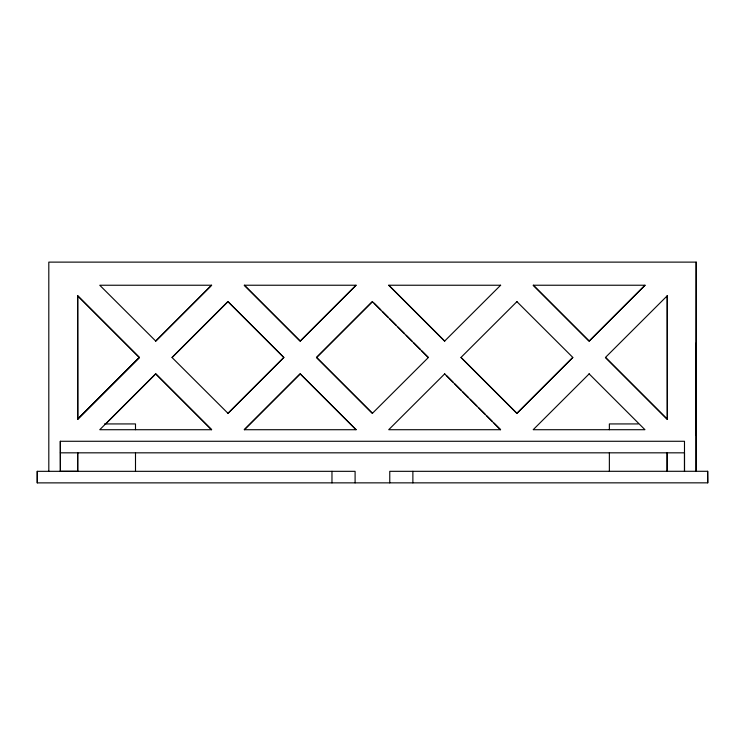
<?xml version="1.0" encoding="UTF-8"?>
<svg xmlns="http://www.w3.org/2000/svg" width="745" height="745" viewBox="0 0 745 745"><rect width="100%" height="100%" fill="white"/><g stroke="black" fill="none" stroke-linecap="round" stroke-linejoin="round"><path stroke-width="1.12" d="M389.765 482.881L389.765 471.324L707.675 471.287L707.75 482.844L37.25 482.881L37.25 471.324L355.095 471.324L355.095 482.881M77.704 471.324L77.704 452.83L77.704 471.315L60.364 471.324L60.317 441.273L684.487 441.273L684.497 471.324L684.487 452.83L60.364 452.83M77.564 419.212L77.564 295.728L139.306 357.479L77.564 419.212L139.306 357.47M77.704 419.212L77.704 295.728L139.445 357.479L77.704 419.212L77.564 295.737M331.972 482.881L331.972 471.324M412.879 482.881L412.879 471.324M605.555 357.47L667.296 419.221L667.157 295.728M667.296 419.212L667.296 295.728L605.415 357.479L667.157 419.221M696.184 262.119L696.109 471.324L696.184 262.119L48.807 262.119L48.816 471.324M707.675 471.287L707.75 482.844M155.649 341.126L211.543 285.233M210.863 286.061L155.789 341.126L99.756 285.242L211.682 285.233M105.65 423.961L155.789 373.822L211.682 429.716L99.756 429.716L155.649 373.822L211.543 429.716M172.132 357.479L228.026 301.585L283.92 357.479L228.026 413.363L171.993 357.47L227.886 301.585L283.78 357.479L227.886 413.363M356.017 285.233L300.123 341.126L244.23 285.233L356.157 285.233M355.337 286.061L300.263 341.126L244.369 285.233M244.369 429.716L300.263 373.822L356.157 429.716L244.23 429.716L300.123 373.822L356.017 429.716M372.5 301.585L316.606 357.479L372.5 413.363M444.737 373.822L388.704 429.716L500.631 429.707L494.056 423.132M516.974 301.585L460.941 357.479L516.834 413.363L572.728 357.47M644.965 285.233L589.072 341.126L533.178 285.233L645.105 285.233L589.211 341.126L533.318 285.233M589.211 373.822L533.178 429.716L644.965 429.707L589.072 373.822M104.458 423.933L135.497 423.933L135.497 429.707M638.26 423.933L609.363 423.933L609.363 429.707M516.834 301.585L572.868 357.479L516.974 413.363L461.081 357.47M388.843 285.242L444.737 341.135M374.148 303.224L380.723 309.799M382.362 311.447L388.117 317.202M389.765 318.841L396.34 325.416M397.979 327.064L404.554 333.639M406.202 335.278L411.957 341.033M413.596 342.681L420.171 349.256M421.819 350.895L428.394 357.479L372.36 413.363L316.467 357.47L372.36 301.585L428.254 357.479M446.385 375.461L452.96 382.036M454.599 383.684L461.174 390.259M462.822 391.898L468.577 397.653M470.216 399.301L476.791 405.876M478.439 407.515L485.014 414.09M486.653 415.738L492.408 421.493M444.597 373.822L500.491 429.716M60.317 441.273L60.373 471.324M696.175 343.026L696.175 435.49M609.363 452.83L609.363 471.324M135.497 452.83L135.497 471.324M37.25 471.324L37.25 482.881M667.157 452.83L667.157 471.324L667.157 452.83M500.631 285.233L444.597 341.126L388.704 285.233L500.631 285.242"/></g></svg>
